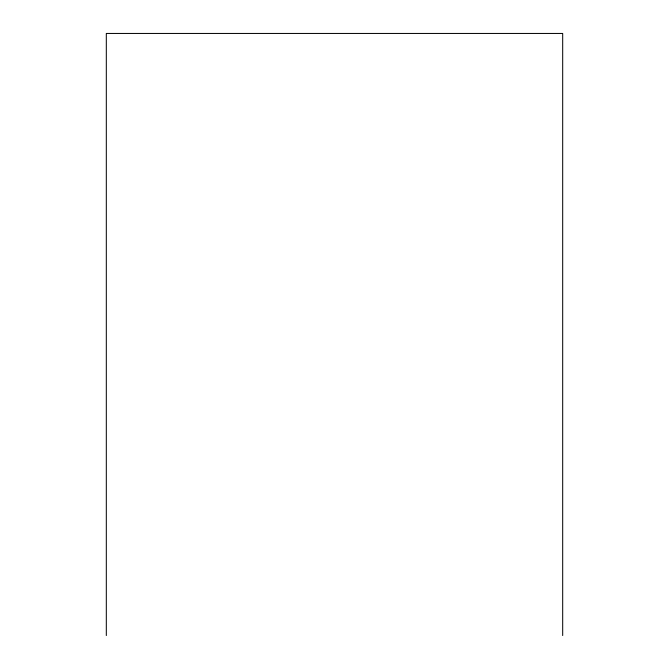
<?xml version="1.0" encoding="UTF-8"?>
<svg xmlns="http://www.w3.org/2000/svg" width="669" height="669" viewBox="0 0 669 669"><rect width="100%" height="100%" fill="white"/><g stroke="black" fill="none" stroke-linecap="round" stroke-linejoin="round"><path stroke-width="1" d="M562.688 635.55L562.688 33.45L106.312 33.45L106.312 635.55"/></g></svg>
